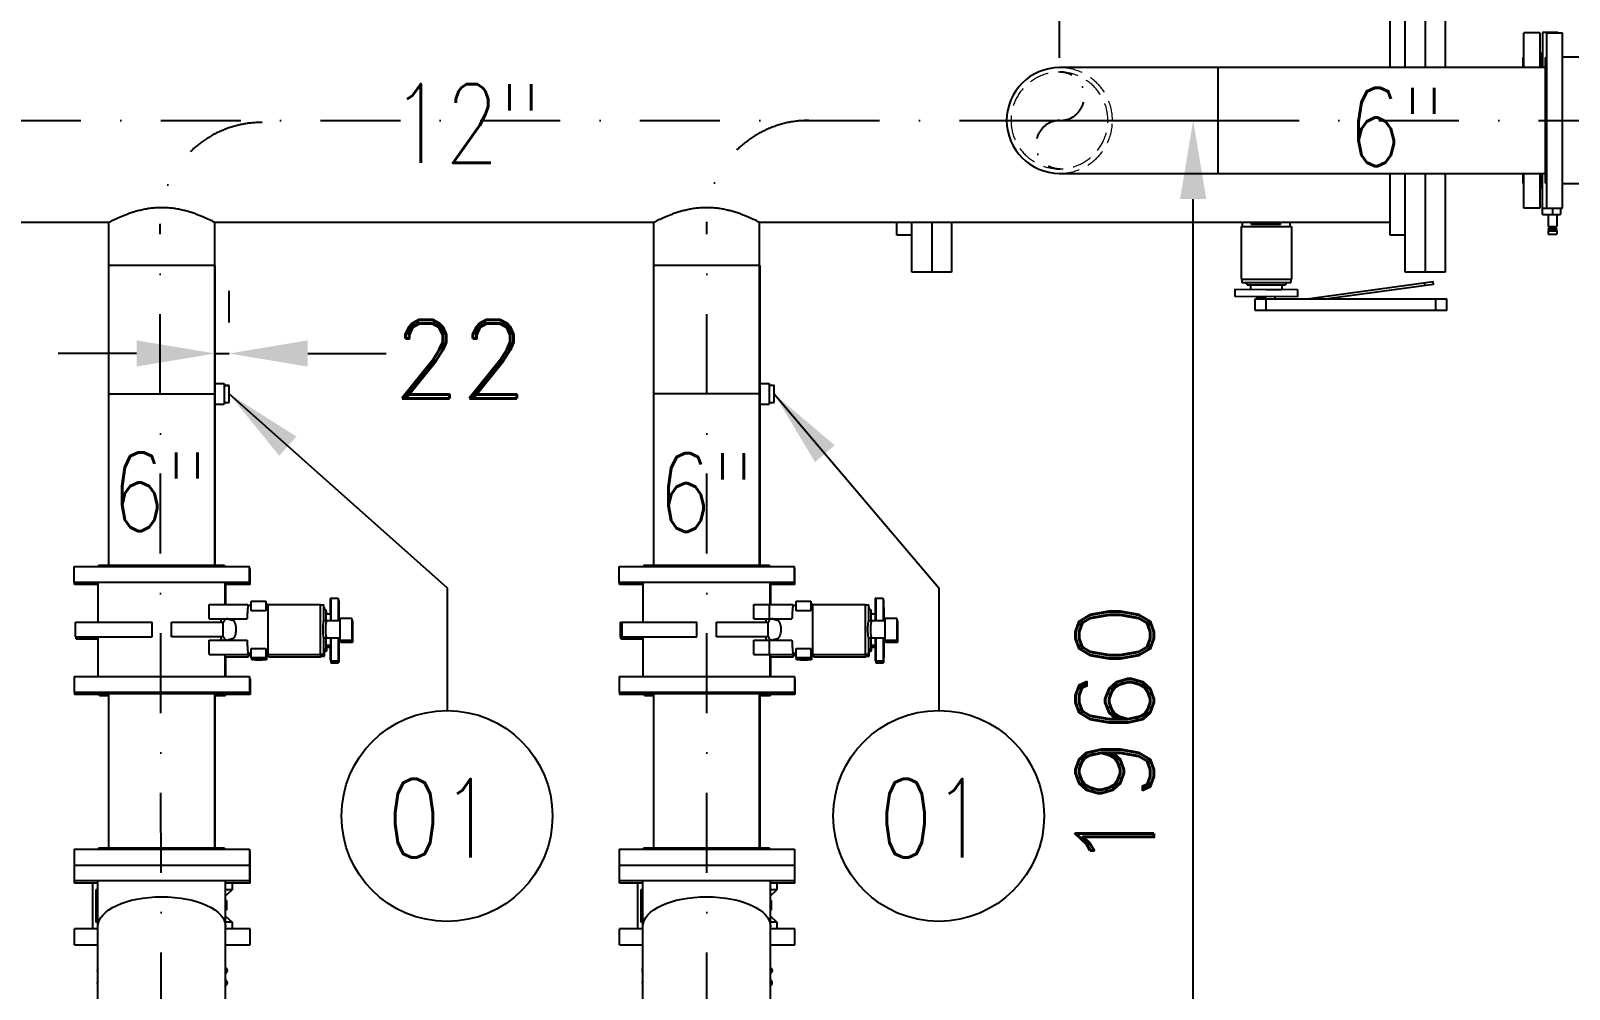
# Model space of a CAD drawing. Header units: millimetres. Extents: x -312439 to 477422, y -331570 to 212570.
# Drawn here: x 360834 to 363282, y 156387 to 157913 of the extents above; entities that cross this region are included whole.
import ezdxf

# ---------------------------------------------------------------- set-up
doc = ezdxf.new("R2010")
doc.units = ezdxf.units.MM
for name, pattern in [('DASHDOT', [25.4, 12.7, -6.35, 0, -6.35]), ('DASHED', [0.75, 0.5, -0.25]), ('HIDDEN', [9.525, 6.35, -3.175])]:
    doc.linetypes.add(name, pattern=pattern)
doc.layers.add('ARCONDTEXTO', color=4, linetype='Continuous')
doc.layers.add('TEXTO FORMATO', color=4, linetype='Continuous')
doc.styles.add('ROMAND', font='ROMAND.SHX')
doc.styles.add('ROMANS', font='romans.shx', dxfattribs={"height": 187.5})
doc.dimstyles.new('1-50 (MILIMETRO)', dxfattribs={"dimscale": 0, "dimtxt": 125, "dimasz": 125, "dimexe": 100, "dimexo": 100, "dimgap": 50, "dimtad": 0, "dimdec": 0, "dimzin": 0, "dimdsep": 46, "dimtxsty": 'ROMAND', "dimcen": -390, "dimclrd": 1, "dimclre": 1, "dimclrt": 3, "dimadec": 0, "dimazin": 0, "dimtfac": 1, "dimtdec": 0, "dimtix": 1, "dimtmove": 2, "dimatfit": 2, "dimfxl": 1, "dimtvp": 1, "dimtolj": 1, "dimtzin": 0, "dimarcsym": 0})

# ---------------------------------------------------------------- blocks, each defined once
blk = doc.blocks.new('*D136')
at = {"color": 1, "lineweight": -2, "transparency": 16777216}
for p, q in [((362471, 157870.2), (362471, 159335.7)), ((364471.1, 157870.2), (364471.1, 159335.7)), ((364346.1, 159235.7), (362596, 159235.7))]:
    blk.add_line(p, q, dxfattribs=at)
at = {"color": 1, "transparency": 16777216}
for points in [[(362596, 159256.6), (362596, 159214.9), (362471, 159235.7)], [(364346.1, 159256.6), (364346.1, 159214.9), (364471.1, 159235.7)]]:
    blk.add_solid(points, dxfattribs=at)
at = {"layer": 'Defpoints', "color": 0, "transparency": 16777216}
for p in [(362471, 159235.7), (362471, 157770.2), (364471.1, 157770.2)]:
    blk.add_point(p, dxfattribs=at)
at = {"color": 3, "transparency": 16777216, "insert": (363471, 159360.7), "char_height": 125, "attachment_point": 5, "style": 'ROMAND'}
blk.add_mtext('\\A1;2000', dxfattribs=at)
blk = doc.blocks.new('*D28')
at = {"color": 1, "lineweight": -2, "transparency": 16777216}
for p, q in [((362420.5, 157770.2), (362783.7, 157770.2)), ((362683.7, 155935.6), (362683.7, 157645.2)), ((362009.7, 155810.6), (362783.7, 155810.6))]:
    blk.add_line(p, q, dxfattribs=at)
at = {"color": 1, "transparency": 16777216}
for points in [[(362662.8, 157645.2), (362704.5, 157645.2), (362683.7, 157770.2)], [(362662.8, 155935.6), (362704.5, 155935.6), (362683.7, 155810.6)]]:
    blk.add_solid(points, dxfattribs=at)
at = {"layer": 'Defpoints', "color": 0, "transparency": 16777216}
for p in [(362320.5, 157770.2), (362683.7, 157770.2), (361909.7, 155810.6)]:
    blk.add_point(p, dxfattribs=at)
at = {"color": 3, "transparency": 16777216, "insert": (362558.7, 156790.4), "char_height": 125, "attachment_point": 5, "rotation": 90, "style": 'ROMAND'}
blk.add_mtext('\\A1;1960', dxfattribs=at)
blk = doc.blocks.new('*D53')
at = {"color": 1, "lineweight": -2, "transparency": 16777216}
for p, q in [((361127.7, 157451.5), (361127.7, 157499.3)), ((361149.8, 157448.5), (361149.8, 157499.3)), ((361002.7, 157399.3), (360877.7, 157399.3)), ((361127.7, 157399.3), (361149.8, 157399.3)), ((361274.8, 157399.3), (361399.8, 157399.3))]:
    blk.add_line(p, q, dxfattribs=at)
at = {"color": 1, "transparency": 16777216}
for points in [[(361002.7, 157420.2), (361002.7, 157378.5), (361127.7, 157399.3)], [(361274.8, 157420.2), (361274.8, 157378.5), (361149.8, 157399.3)]]:
    blk.add_solid(points, dxfattribs=at)
at = {"layer": 'Defpoints', "color": 0, "transparency": 16777216}
for p in [(361149.8, 157399.3), (361127.7, 157351.5), (361149.8, 157348.5)]:
    blk.add_point(p, dxfattribs=at)
at = {"color": 3, "transparency": 16777216, "insert": (361516.4, 157390.4), "char_height": 125, "attachment_point": 5, "style": 'ROMAND'}
blk.add_mtext('\\A1;22', dxfattribs=at)

msp = doc.modelspace()

# ---------------------------------------------------------------- linework, layer by layer
at = {"color": 5, "linetype": 'Continuous', "extrusion": (0, 1, 0)}
for p, q in [((363020.797, 157854.372), (363020.797, 158011.722)), ((363052.597, 158011.722), (363052.597, 157854.372)), ((363084.397, 158011.722), (363084.397, 157854.372)), ((362996.997, 157854.372), (362996.997, 157952.722)), ((363209.897, 157854.372), (363209.897, 157909.722)), ((363235.297, 157909.722), (363209.897, 157909.722)), ((363235.297, 157909.722), (363235.297, 157854.372)), ((363239.664, 157910.222), (363239.664, 157854.372)), ((363263.664, 157910.222), (363239.664, 157910.222)), ((363245.802, 157909.722), (363245.802, 157630.722)), ((363245.802, 157909.722), (363271.202, 157909.722)), ((363263.664, 157910.222), (363263.664, 157909.722)), ((363271.202, 157630.722), (363271.202, 157909.722)), ((363238.164, 157878.222), (363238.164, 157854.372)), ((363239.664, 157878.222), (363238.164, 157878.222)), ((363244.202, 157854.372), (362471.018, 157854.372)), ((362723.468, 157686.072), (362723.468, 157854.372)), ((363208.297, 157870.122), (363209.897, 157871.722)), ((363208.297, 157870.122), (363208.297, 157854.372)), ((363244.202, 157870.122), (363245.802, 157871.722)), ((363244.202, 157670.322), (363244.202, 157870.122)), ((363334.702, 157871.222), (363271.202, 157871.222)), ((362471.018, 157686.072), (363244.202, 157686.072)), ((362996.997, 157587.722), (362996.997, 157686.072)), ((363020.797, 157528.722), (363020.797, 157686.072)), ((363052.597, 157686.072), (363052.597, 157528.722)), ((363084.397, 157686.072), (363084.397, 157528.722)), ((363208.297, 157686.072), (363208.297, 157670.322)), ((363209.897, 157630.722), (363209.897, 157686.072)), ((363235.297, 157686.072), (363235.297, 157630.722)), ((363238.164, 157686.072), (363238.164, 157662.222)), ((363239.664, 157620.722), (363239.664, 157686.072)), ((363208.297, 157670.322), (363209.897, 157668.722)), ((363239.664, 157662.222), (363238.164, 157662.222)), ((363244.202, 157670.322), (363245.802, 157668.722)), ((363328.702, 157669.222), (363271.202, 157669.222)), ((360248.168, 157608.322), (360958.543, 157608.322)), ((360958.543, 157062.012), (360958.543, 157608.322)), ((361126.843, 157062.012), (361126.843, 157608.322)), ((361126.843, 157608.322), (361825.501, 157608.322)), ((361825.501, 157062.012), (361825.501, 157608.322)), ((361993.801, 157062.012), (361993.801, 157608.322)), ((361993.801, 157608.322), (362996.997, 157608.322)), ((362211.981, 157587.722), (362211.981, 157608.322)), ((362235.781, 157528.722), (362235.781, 157608.322)), ((362267.581, 157608.322), (362267.581, 157528.722)), ((362299.381, 157608.322), (362299.381, 157528.722)), ((362761.857, 157601.222), (362761.857, 157608.322)), ((362775.787, 157608.322), (362775.787, 157604.527)), ((362822.662, 157604.527), (362822.662, 157608.322)), ((362837.857, 157601.222), (362837.857, 157608.322)), ((363235.297, 157630.722), (363209.897, 157630.722)), ((363239.664, 157630.827), (363245.802, 157630.827)), ((363239.664, 157620.722), (363268.164, 157620.722)), ((363245.802, 157630.722), (363271.202, 157630.722)), ((363248.314, 157620.722), (363248.314, 157601.222)), ((363262.014, 157620.722), (363262.014, 157601.222)), ((363263.664, 157630.722), (363263.664, 157630.568)), ((363268.164, 157630.722), (363268.164, 157620.722)), ((362235.781, 157587.722), (362211.981, 157587.722)), ((362759.857, 157601.222), (362839.857, 157601.222)), ((362759.857, 157601.222), (362759.857, 157517.795)), ((362822.662, 157604.527), (362775.787, 157604.527)), ((362839.857, 157601.222), (362839.857, 157517.795)), ((363020.797, 157587.722), (362996.997, 157587.722)), ((363249.164, 157595.722), (363248.264, 157594.822)), ((363248.264, 157594.822), (363262.064, 157594.822)), ((363248.264, 157594.822), (363248.264, 157589.222)), ((363248.264, 157589.222), (363262.064, 157589.222)), ((363248.314, 157601.222), (363262.014, 157601.222)), ((363248.414, 157598.222), (363261.914, 157598.222)), ((363248.414, 157598.222), (363248.414, 157597.222)), ((363248.414, 157597.222), (363261.914, 157597.222)), ((363249.164, 157597.222), (363249.164, 157595.722)), ((363249.164, 157595.722), (363261.164, 157595.722)), ((363251.164, 157601.222), (363251.164, 157598.222)), ((363259.164, 157601.222), (363259.164, 157598.222)), ((363261.164, 157597.222), (363261.164, 157595.722)), ((363261.164, 157595.722), (363262.064, 157594.822)), ((363261.914, 157598.222), (363261.914, 157597.222)), ((363262.064, 157594.822), (363262.064, 157589.222)), ((361127.693, 157539.586), (360958.543, 157539.586)), ((361127.693, 157062.012), (361127.693, 157539.586)), ((361994.651, 157539.586), (361825.501, 157539.586)), ((361994.651, 157062.012), (361994.651, 157539.586)), ((362299.381, 157528.722), (362235.781, 157528.722)), ((362759.857, 157517.795), (362839.857, 157517.795)), ((362760.794, 157517.795), (362760.794, 157512.327)), ((362760.794, 157512.327), (362838.919, 157512.327)), ((362769.298, 157508.736), (362766.857, 157512.327)), ((362830.415, 157508.736), (362832.857, 157512.327)), ((362838.919, 157517.795), (362838.919, 157512.327)), ((362864.916, 157486.238), (363065.626, 157513.702)), ((363084.397, 157528.722), (363020.797, 157528.722)), ((363066.223, 157509.341), (363065.626, 157513.702)), ((362749.858, 157501.863), (362749.757, 157490.199)), ((362849.753, 157489.327), (362749.757, 157490.199)), ((362749.858, 157501.863), (362849.855, 157500.992)), ((362769.298, 157508.736), (362830.415, 157508.736)), ((362774.857, 157508.736), (362774.857, 157501.645)), ((362782.255, 157486.238), (363087.255, 157486.238)), ((362782.255, 157467.727), (362782.255, 157486.238)), ((362785.429, 157489.763), (362799.755, 157489.763)), ((362785.429, 157486.238), (362785.429, 157489.763)), ((362799.857, 157501.427), (362824.857, 157501.427)), ((362814.081, 157486.238), (362814.081, 157489.638)), ((362824.857, 157508.736), (362824.857, 157501.427)), ((362849.855, 157500.992), (362849.753, 157489.327)), ((363066.223, 157509.341), (362897.382, 157486.238)), ((363087.255, 157467.727), (363087.255, 157486.238)), ((363087.255, 157467.727), (362782.255, 157467.727)), ((361126.842, 157351.459), (361142.166, 157351.459)), ((361142.166, 157351.459), (361142.166, 157318.559)), ((361142.166, 157348.64), (361149.83, 157348.64)), ((361142.166, 157348.459), (361149.83, 157348.459)), ((361149.83, 157321.559), (361149.83, 157348.459)), ((361993.801, 157351.459), (362009.125, 157351.459)), ((362009.125, 157351.459), (362009.125, 157318.559)), ((362009.125, 157348.64), (362016.789, 157348.64)), ((362016.789, 157321.559), (362016.789, 157348.64)), ((360958.543, 157335.012), (361126.843, 157335.012)), ((361126.842, 157318.559), (361142.166, 157318.559)), ((361142.166, 157321.559), (361149.83, 157321.559)), ((361993.801, 157335.012), (361825.501, 157335.012)), ((361993.801, 157318.559), (362009.125, 157318.559)), ((362009.125, 157321.559), (362016.789, 157321.559)), ((360903.193, 157060.412), (361182.193, 157060.412)), ((360903.193, 157035.012), (360903.193, 157060.412)), ((360942.793, 157062.012), (360941.193, 157060.412)), ((361142.593, 157062.012), (360942.793, 157062.012)), ((361142.593, 157062.012), (361144.193, 157060.412)), ((361182.193, 157035.012), (361182.193, 157060.412)), ((361182.193, 157057.062), (361183.043, 157057.062)), ((361183.043, 157031.662), (361183.043, 157057.062)), ((361770.151, 157060.412), (362049.151, 157060.412)), ((361770.151, 157035.012), (361770.151, 157060.412)), ((361809.751, 157062.012), (361808.151, 157060.412)), ((362009.551, 157062.012), (361809.751, 157062.012)), ((362009.551, 157062.012), (362011.151, 157060.412)), ((362049.151, 157035.012), (362049.151, 157060.412)), ((362049.151, 157057.062), (362050.001, 157057.062)), ((362050.001, 157031.662), (362050.001, 157057.062)), ((361182.193, 157035.012), (360903.193, 157035.012)), ((360904.043, 157031.662), (360904.043, 157035.012)), ((360941.693, 157031.662), (360904.043, 157031.662)), ((360941.693, 156971.512), (360941.693, 157035.012)), ((361143.693, 157000.012), (361143.693, 157035.012)), ((361183.043, 157031.662), (361143.693, 157031.662)), ((361144.543, 157000.012), (361144.543, 157031.662)), ((362049.151, 157035.012), (361770.151, 157035.012)), ((361771.001, 157031.662), (361771.001, 157035.012)), ((361808.651, 157031.662), (361771.001, 157031.662)), ((361808.651, 156971.512), (361808.651, 157035.012)), ((362010.651, 157000.012), (362010.651, 157035.012)), ((362050.001, 157031.662), (362010.651, 157031.662)), ((362011.501, 157000.012), (362011.501, 157031.662)), ((361117.944, 157000.012), (361179.693, 157000.012)), ((361117.944, 156977.012), (361117.944, 157000.012)), ((361179.693, 156998.012), (361179.693, 157000.012)), ((361184.95, 156998.012), (361179.693, 156998.012)), ((361184.95, 156989.5), (361184.95, 157005.125)), ((361184.95, 157005.125), (361208.387, 157005.125)), ((361191.113, 157005.281), (361202.174, 157005.281)), ((361208.387, 157005.125), (361208.387, 156989.5)), ((361208.387, 157001.775), (361209.237, 157001.775)), ((361211.693, 156998.012), (361208.387, 156998.012)), ((361209.237, 157001.775), (361209.237, 156998.012)), ((361211.693, 156920.012), (361211.693, 157000.012)), ((361211.693, 157000.012), (361295.119, 157000.012)), ((361295.119, 156920.012), (361295.119, 157000.012)), ((361295.119, 156999.074), (361300.588, 156999.074)), ((361300.588, 156973.471), (361300.588, 156999.074)), ((361311.487, 157010.012), (361323.151, 157010.012)), ((361323.308, 157006.662), (361324.001, 157006.662)), ((361984.902, 157000.012), (362046.651, 157000.012)), ((361984.902, 156977.012), (361984.902, 157000.012)), ((362009.425, 156977.012), (362009.425, 157000.012)), ((362046.651, 156998.012), (362046.651, 157000.012)), ((362051.908, 156998.012), (362046.651, 156998.012)), ((362051.908, 156989.5), (362051.908, 157005.125)), ((362051.908, 157005.125), (362075.346, 157005.125)), ((362058.071, 157005.281), (362069.133, 157005.281)), ((362075.346, 157005.125), (362075.346, 156989.5)), ((362075.346, 157001.775), (362076.196, 157001.775)), ((362078.651, 156998.012), (362075.346, 156998.012)), ((362076.196, 157001.775), (362076.196, 156998.012)), ((362078.651, 156920.012), (362078.651, 157000.012)), ((362078.651, 157000.012), (362162.078, 157000.012)), ((362162.078, 156920.012), (362162.078, 157000.012)), ((362162.078, 156999.074), (362167.546, 156999.074)), ((362167.546, 156973.471), (362167.546, 156999.074)), ((362178.446, 157010.012), (362190.11, 157010.012)), ((362190.267, 157006.662), (362190.96, 157006.662)), ((361117.944, 156977.012), (361178.332, 156977.012)), ((361208.387, 156989.5), (361184.95, 156989.5)), ((361300.588, 156995.724), (361301.438, 156995.724)), ((361304.179, 156990.57), (361300.588, 156993.012)), ((361326.677, 156974.012), (361301.111, 156974.012)), ((361301.438, 156992.434), (361301.438, 156995.724)), ((361304.179, 156974.012), (361304.179, 156990.57)), ((361305.029, 156987.22), (361304.179, 156987.798)), ((361304.179, 156985.012), (361311.487, 156985.012)), ((361305.029, 156985.012), (361305.029, 156987.22)), ((361311.487, 156974.012), (361311.487, 156985.012)), ((361326.677, 156974.338), (361323.569, 156974.338)), ((361345.187, 156977.512), (361326.677, 156977.512)), ((361326.677, 156942.512), (361326.677, 156977.512)), ((361345.187, 156977.512), (361345.187, 156942.512)), ((361346.037, 156974.162), (361345.187, 156974.162)), ((361346.037, 156974.162), (361346.037, 156939.162)), ((361984.902, 156977.012), (362045.29, 156977.012)), ((362075.346, 156989.5), (362051.908, 156989.5)), ((362167.546, 156995.724), (362168.396, 156995.724)), ((362171.137, 156990.57), (362167.546, 156993.012)), ((362193.635, 156974.012), (362168.069, 156974.012)), ((362168.396, 156992.434), (362168.396, 156995.724)), ((362171.137, 156974.012), (362171.137, 156990.57)), ((362171.987, 156987.22), (362171.137, 156987.798)), ((362171.137, 156985.012), (362178.446, 156985.012)), ((362171.987, 156985.012), (362171.987, 156987.22)), ((362178.446, 156974.012), (362178.446, 156985.012)), ((362193.635, 156974.338), (362190.528, 156974.338)), ((362212.146, 156977.512), (362193.635, 156977.512)), ((362193.635, 156942.512), (362193.635, 156977.512)), ((362212.146, 156977.512), (362212.146, 156942.512)), ((362212.996, 156974.162), (362212.146, 156974.162)), ((362212.996, 156974.162), (362212.996, 156939.162)), ((360905.363, 156971.512), (361027.138, 156971.512)), ((360905.363, 156948.512), (360905.363, 156971.512)), ((360905.363, 156948.512), (361027.138, 156948.512)), ((360906.213, 156945.162), (360906.213, 156948.512)), ((360909.169, 156945.162), (360909.169, 156948.512)), ((360941.693, 156885.012), (360941.693, 156948.512)), ((361027.138, 156948.512), (361027.138, 156971.512)), ((361058.247, 156971.512), (361140.6, 156971.512)), ((361058.247, 156948.512), (361058.247, 156971.512)), ((361140.6, 156948.512), (361058.247, 156948.512)), ((361140.6, 156948.512), (361140.6, 156971.512)), ((361772.322, 156971.512), (361894.097, 156971.512)), ((361772.322, 156948.512), (361772.322, 156971.512)), ((361772.322, 156948.512), (361894.097, 156948.512)), ((361773.172, 156945.162), (361773.172, 156948.512)), ((361775.278, 156948.512), (361775.278, 156971.512)), ((361776.128, 156945.162), (361776.128, 156948.512)), ((361808.651, 156885.012), (361808.651, 156948.512)), ((361894.097, 156948.512), (361894.097, 156971.512)), ((361925.205, 156971.512), (362007.558, 156971.512)), ((361925.205, 156948.512), (361925.205, 156971.512)), ((362007.558, 156948.512), (361925.205, 156948.512)), ((362007.558, 156948.512), (362007.558, 156971.512)), ((360906.213, 156945.162), (360941.693, 156945.162)), ((361117.944, 156920.012), (361117.944, 156943.012)), ((361117.944, 156943.012), (361178.332, 156943.012)), ((361184.95, 156914.899), (361184.95, 156929.616)), ((361184.95, 156929.616), (361208.387, 156929.616)), ((361208.387, 156929.616), (361208.387, 156914.899)), ((361300.588, 156920.949), (361300.588, 156946.553)), ((361304.179, 156929.453), (361300.588, 156927.012)), ((361326.677, 156946.012), (361301.111, 156946.012)), ((361301.438, 156917.599), (361301.438, 156927.59)), ((361305.029, 156926.103), (361301.438, 156923.662)), ((361304.179, 156929.453), (361304.179, 156946.012)), ((361304.179, 156935.012), (361311.487, 156935.012)), ((361305.029, 156926.103), (361305.029, 156935.012)), ((361305.029, 156931.662), (361311.128, 156931.662)), ((361311.487, 156935.012), (361311.487, 156946.012)), ((361323.56, 156942.662), (361326.677, 156942.662)), ((361326.677, 156945.686), (361323.569, 156945.686)), ((361327.527, 156942.336), (361324.419, 156942.336)), ((361345.187, 156942.512), (361326.677, 156942.512)), ((361327.527, 156939.162), (361327.527, 156942.512)), ((361346.037, 156939.162), (361327.527, 156939.162)), ((361773.172, 156945.162), (361808.651, 156945.162)), ((361984.902, 156920.012), (361984.902, 156943.012)), ((361984.902, 156943.012), (362045.29, 156943.012)), ((362009.425, 156920.012), (362009.425, 156943.012)), ((362051.908, 156914.899), (362051.908, 156929.616)), ((362051.908, 156929.616), (362075.346, 156929.616)), ((362075.346, 156929.616), (362075.346, 156914.899)), ((362167.546, 156920.949), (362167.546, 156946.553)), ((362171.137, 156929.453), (362167.546, 156927.012)), ((362193.635, 156946.012), (362168.069, 156946.012)), ((362168.396, 156917.599), (362168.396, 156927.59)), ((362171.987, 156926.103), (362168.396, 156923.662)), ((362171.137, 156929.453), (362171.137, 156946.012)), ((362171.137, 156935.012), (362178.446, 156935.012)), ((362171.987, 156926.103), (362171.987, 156935.012)), ((362171.987, 156931.662), (362178.087, 156931.662)), ((362178.446, 156935.012), (362178.446, 156946.012)), ((362190.519, 156942.662), (362193.635, 156942.662)), ((362193.635, 156945.686), (362190.528, 156945.686)), ((362194.485, 156942.336), (362191.378, 156942.336)), ((362212.146, 156942.512), (362193.635, 156942.512)), ((362194.485, 156939.162), (362194.485, 156942.512)), ((362212.996, 156939.162), (362194.485, 156939.162)), ((361117.944, 156920.012), (361179.693, 156920.012)), ((361143.693, 156885.012), (361143.693, 156920.012)), ((361143.693, 156916.662), (361180.543, 156916.662)), ((361144.543, 156885.012), (361144.543, 156916.662)), ((361184.95, 156922.012), (361179.693, 156922.012)), ((361179.693, 156920.012), (361179.693, 156922.012)), ((361184.95, 156918.662), (361180.543, 156918.662)), ((361180.543, 156916.662), (361180.543, 156918.662)), ((361208.387, 156914.899), (361184.95, 156914.899)), ((361185.8, 156911.549), (361185.8, 156914.899)), ((361209.237, 156911.549), (361185.8, 156911.549)), ((361202.174, 156914.743), (361191.113, 156914.743)), ((361203.024, 156911.393), (361191.963, 156911.393)), ((361211.693, 156922.012), (361208.387, 156922.012)), ((361209.237, 156922.012), (361209.237, 156911.549)), ((361212.543, 156918.662), (361209.237, 156918.662)), ((361211.693, 156920.012), (361295.119, 156920.012)), ((361212.543, 156916.662), (361212.543, 156920.012)), ((361212.543, 156916.662), (361295.969, 156916.662)), ((361295.119, 156920.949), (361300.588, 156920.949)), ((361295.969, 156916.662), (361295.969, 156920.949)), ((361295.969, 156917.599), (361301.438, 156917.599)), ((361311.487, 156910.012), (361323.151, 156910.012)), ((361312.337, 156906.662), (361324.001, 156906.662)), ((361984.902, 156920.012), (362046.651, 156920.012)), ((362010.651, 156885.012), (362010.651, 156920.012)), ((362010.651, 156916.662), (362047.501, 156916.662)), ((362011.501, 156885.012), (362011.501, 156916.662)), ((362051.908, 156922.012), (362046.651, 156922.012)), ((362046.651, 156920.012), (362046.651, 156922.012)), ((362051.908, 156918.662), (362047.501, 156918.662)), ((362047.501, 156916.662), (362047.501, 156918.662)), ((362075.346, 156914.899), (362051.908, 156914.899)), ((362052.758, 156911.549), (362052.758, 156914.899)), ((362076.196, 156911.549), (362052.758, 156911.549)), ((362069.133, 156914.743), (362058.071, 156914.743)), ((362069.983, 156911.393), (362058.921, 156911.393)), ((362078.651, 156922.012), (362075.346, 156922.012)), ((362076.196, 156922.012), (362076.196, 156911.549)), ((362079.501, 156918.662), (362076.196, 156918.662)), ((362078.651, 156920.012), (362162.078, 156920.012)), ((362079.501, 156916.662), (362079.501, 156920.012)), ((362079.501, 156916.662), (362162.928, 156916.662)), ((362162.078, 156920.949), (362167.546, 156920.949)), ((362162.928, 156916.662), (362162.928, 156920.949)), ((362162.928, 156917.599), (362168.396, 156917.599)), ((362178.446, 156910.012), (362190.11, 156910.012)), ((362179.296, 156906.662), (362190.96, 156906.662)), ((360903.193, 156885.012), (361182.193, 156885.012)), ((360903.193, 156885.012), (360903.193, 156859.612)), ((361182.193, 156885.012), (361182.193, 156859.612)), ((361182.193, 156881.662), (361183.043, 156881.662)), ((361183.043, 156881.662), (361183.043, 156856.262)), ((361770.151, 156885.012), (362049.151, 156885.012)), ((361770.151, 156885.012), (361770.151, 156859.612)), ((362049.151, 156885.012), (362049.151, 156859.612)), ((362049.151, 156881.662), (362050.001, 156881.662)), ((362050.001, 156881.662), (362050.001, 156856.262)), ((361182.193, 156859.612), (360903.193, 156859.612)), ((360904.043, 156859.612), (360904.043, 156856.262)), ((360958.543, 156856.262), (360904.043, 156856.262)), ((360942.793, 156858.012), (360941.193, 156859.612)), ((360943.643, 156854.662), (360942.043, 156856.262)), ((360942.793, 156858.012), (361142.593, 156858.012)), ((360943.643, 156854.662), (360958.543, 156854.662)), ((360958.543, 156612.012), (360958.543, 156858.012)), ((361126.843, 156612.012), (361126.843, 156858.012)), ((361183.043, 156856.262), (361126.843, 156856.262)), ((361126.843, 156854.662), (361143.443, 156854.662)), ((361127.693, 156612.012), (361127.693, 156854.662)), ((361142.593, 156858.012), (361144.193, 156859.612)), ((361143.443, 156854.662), (361145.043, 156856.262)), ((362049.151, 156859.612), (361770.151, 156859.612)), ((361771.001, 156859.612), (361771.001, 156856.262)), ((361825.501, 156856.262), (361771.001, 156856.262)), ((361809.751, 156858.012), (361808.151, 156859.612)), ((361810.601, 156854.662), (361809.001, 156856.262)), ((361809.751, 156858.012), (362009.551, 156858.012)), ((361810.601, 156854.662), (361825.501, 156854.662)), ((361825.501, 156612.012), (361825.501, 156858.012)), ((361993.801, 156612.012), (361993.801, 156858.012)), ((362050.001, 156856.262), (361993.801, 156856.262)), ((361993.801, 156854.662), (362010.401, 156854.662)), ((361994.651, 156612.012), (361994.651, 156854.662)), ((362009.551, 156858.012), (362011.151, 156859.612)), ((362010.401, 156854.662), (362012.001, 156856.262)), ((360903.193, 156610.412), (361182.193, 156610.412)), ((360903.193, 156610.412), (360903.193, 156559.612)), ((360942.793, 156612.012), (360941.193, 156610.412)), ((361142.593, 156612.012), (360942.793, 156612.012)), ((361142.593, 156612.012), (361144.193, 156610.412)), ((361182.193, 156610.412), (361182.193, 156559.612)), ((361182.193, 156607.062), (361183.043, 156607.062)), ((361183.043, 156556.262), (361183.043, 156607.062)), ((361770.151, 156610.412), (362049.151, 156610.412)), ((361770.151, 156610.412), (361770.151, 156559.612)), ((361809.751, 156612.012), (361808.151, 156610.412)), ((362009.551, 156612.012), (361809.751, 156612.012)), ((362009.551, 156612.012), (362011.151, 156610.412)), ((362049.151, 156610.412), (362049.151, 156559.612)), ((362049.151, 156607.062), (362050.001, 156607.062)), ((362050.001, 156556.262), (362050.001, 156607.062)), ((360903.193, 156585.012), (361182.193, 156585.012)), ((361182.193, 156581.662), (361183.043, 156581.662)), ((361770.151, 156585.012), (362049.151, 156585.012)), ((362049.151, 156581.662), (362050.001, 156581.662)), ((361182.193, 156559.612), (360903.193, 156559.612)), ((360904.043, 156556.262), (360904.043, 156559.612)), ((360941.193, 156556.262), (360904.043, 156556.262)), ((360932.543, 156556.262), (360932.543, 156483.262)), ((360941.193, 156308.764), (360941.193, 156559.612)), ((361144.193, 156308.764), (361144.193, 156559.612)), ((361183.043, 156556.262), (361144.193, 156556.262)), ((361154.543, 156556.262), (361154.543, 156545.449)), ((362049.151, 156559.612), (361770.151, 156559.612)), ((361771.001, 156556.262), (361771.001, 156559.612)), ((361808.151, 156556.262), (361771.001, 156556.262)), ((361799.501, 156556.262), (361799.501, 156483.262)), ((361808.151, 156308.764), (361808.151, 156559.612)), ((362011.151, 156308.764), (362011.151, 156559.612)), ((362050.001, 156556.262), (362011.151, 156556.262)), ((362021.501, 156556.262), (362021.501, 156545.449)), ((360937.823, 156545.449), (360937.823, 156494.075)), ((360941.193, 156545.449), (360937.823, 156545.449)), ((361154.543, 156545.449), (361144.193, 156545.449)), ((361144.193, 156535.89), (361154.543, 156545.449)), ((361804.781, 156545.449), (361804.781, 156494.075)), ((361808.151, 156545.449), (361804.781, 156545.449)), ((362021.501, 156545.449), (362011.151, 156545.449)), ((362011.151, 156535.89), (362021.501, 156545.449)), ((361145.389, 156528.33), (361144.193, 156528.33)), ((361145.376, 156522.043), (361144.193, 156522.043)), ((361145.389, 156513.346), (361144.193, 156513.346)), ((361145.376, 156522.043), (361145.376, 156513.346)), ((361145.389, 156528.33), (361145.389, 156513.346)), ((362012.348, 156528.33), (362011.151, 156528.33)), ((362012.334, 156522.043), (362011.151, 156522.043)), ((362012.348, 156513.346), (362011.151, 156513.346)), ((362012.334, 156522.043), (362012.334, 156513.346)), ((362012.348, 156528.33), (362012.348, 156513.346)), ((360941.193, 156483.262), (360904.043, 156483.262)), ((360904.043, 156457.862), (360904.043, 156483.262)), ((360941.193, 156494.075), (360937.823, 156494.075)), ((361144.193, 156503.634), (361154.543, 156494.075)), ((361154.543, 156494.075), (361144.193, 156494.075)), ((361183.043, 156483.262), (361144.193, 156483.262)), ((361154.543, 156494.075), (361154.543, 156483.262)), ((361183.043, 156457.862), (361183.043, 156483.262)), ((361808.151, 156483.262), (361771.001, 156483.262)), ((361771.001, 156457.862), (361771.001, 156483.262)), ((361808.151, 156494.075), (361804.781, 156494.075)), ((362011.151, 156503.634), (362021.501, 156494.075)), ((362021.501, 156494.075), (362011.151, 156494.075)), ((362050.001, 156483.262), (362011.151, 156483.262)), ((362021.501, 156494.075), (362021.501, 156483.262)), ((362050.001, 156457.862), (362050.001, 156483.262)), ((360904.043, 156457.862), (360941.193, 156457.862)), ((361144.193, 156457.862), (361183.043, 156457.862)), ((361144.193, 156457.012), (361145.043, 156457.862)), ((361771.001, 156457.862), (361808.151, 156457.862)), ((362011.151, 156457.862), (362050.001, 156457.862)), ((362011.151, 156457.012), (362012.001, 156457.862))]:
    msp.add_line(p, q, dxfattribs=at)
at = {"color": 6, "linetype": 'DASHDOT', "ltscale": 10}
for p, q in [((359770.731, 157770.227), (362471.018, 157770.222)), ((362471.018, 157770.222), (364471.727, 157770.222)), ((361909.651, 155810.562), (361909.651, 157608.322)), ((361042.693, 155810.562), (361039.964, 157605.237))]:
    msp.add_line(p, q, dxfattribs=at)
at = {"color": 5, "linetype": 'DASHED', "extrusion": (0, 1, 0)}
for p, q in [((363255.164, 157630.827), (363255.164, 157620.722)), ((363052.352, 157507.443), (363051.756, 157511.804)), ((362799.755, 157467.727), (362799.755, 157486.238)), ((363069.755, 157467.727), (363069.755, 157486.238))]:
    msp.add_line(p, q, dxfattribs=at)
at = {"color": 5, "linetype": 'Continuous'}
for centre, radius, start, end in [((362471.018, 157770.222), 84.15, 90, 270), ((360945.036, 156417.165), 5.119, 138.654281, 221.345719), ((361142.049, 156417.165), 5.119, 294.750133, 65.249867), ((361811.994, 156417.165), 5.119, 138.654281, 221.345719), ((362009.008, 156417.165), 5.119, 294.750133, 65.249867), ((360945.036, 156397.285), 5, 140.233059, 219.766941), ((361142.049, 156397.285), 5, 295.382089, 64.617911), ((361811.994, 156397.285), 5, 140.233059, 219.766941), ((362009.008, 156397.285), 5, 295.382089, 64.617911)]:
    msp.add_arc(centre, radius, start, end, dxfattribs=at)
at = {"color": 1, "linetype": 'HIDDEN', "lineweight": 0, "ltscale": 5}
for centre, start, end in [((362471.018, 157770.222), 0, 90), ((362471.018, 157770.223), 270, 0)]:
    msp.add_arc(centre, 84.15, start, end, dxfattribs=at)
at = {"color": 6, "linetype": 'DASHDOT', "ltscale": 4}
for centre, start, end in [((362472.006, 157808.755, 0), 270, 90), ((362472.006, 157731.715, 0), 90, 270)]:
    msp.add_arc(centre, 38.52, start, end, dxfattribs=at)
at = {"color": 6, "linetype": 'DASHDOT', "ltscale": 10}
for centre in [(361201.87, 157605.236), (362071.557, 157608.322)]:
    msp.add_arc(centre, 161.906, 89.852113, 179.999899, dxfattribs=at)
at = {"color": 1, "linetype": 'HIDDEN', "lineweight": 0, "ltscale": 5, "extrusion": (-4.43831e-111, 1.55557e-63, -1)}
msp.add_ellipse((362470.89, 157770.235, 0), major_axis=(0, 77.04), ratio=1, start_param=-1.57079633, end_param=4.71238898, dxfattribs=at)
at = {"color": 5, "linetype": 'Continuous', "extrusion": (0, 0, -1)}
for centre, major_axis, ratio, start_param, end_param in [((361311.487, 156960.012), (0, -50), 0.00871634, 2.0943951, 4.42859487), ((361323.151, 156960.012), (0, 50), 0.00871634, 0, 1.28700222), ((361324.001, 156956.662), (0, 50), 0.00871634, 0, 1.20946052), ((362178.446, 156960.012), (0, -50), 0.00871634, 2.0943951, 4.42859487), ((362190.11, 156960.012), (0, 50), 0.00871634, 0, 1.28700222), ((362190.96, 156956.662), (0, 50), 0.00871634, 0, 1.20946052), ((361311.487, 156960.012), (0, -50), 0.00871634, 4.99618309, 7.33038286), ((361323.151, 156960.012), (0, 50), 0.00871634, 1.85459044, 3.14159265), ((361324.001, 156956.662), (0, 50), 0.00871634, 1.85459044, 3.14159265), ((362178.446, 156960.012), (0, -50), 0.00871634, 4.99618309, 7.33038286), ((362190.11, 156960.012), (0, 50), 0.00871634, 1.85459044, 3.14159265), ((362190.96, 156956.662), (0, 50), 0.00871634, 1.85459044, 3.14159265), ((361312.337, 156956.662), (0, -50), 0.00871634, 5.91504993, 6.65132069), ((362179.296, 156956.662), (0, -50), 0.00871634, 5.91504993, 6.65132069), ((361042.693, 156487.208), (-101.5, 0), 0.46630766, 0, 3.14159265), ((361909.651, 156487.208), (-101.5, 0), 0.46630766, 0, 3.14159265)]:
    msp.add_ellipse(centre, major_axis=major_axis, ratio=ratio, start_param=start_param, end_param=end_param, dxfattribs=at)
at = {"color": 5, "linetype": 'Continuous', "extrusion": (8.50415e-18, 1.71977e-38, -1)}
for centre, start_param, end_param in [((360871.204, 156960.012), 2.68573728, 2.74189531), ((361738.162, 156960.012), 2.68573728, 2.74189531), ((360871.204, 156960.012), 3.54129, 3.59744803), ((361738.162, 156960.012), 3.54129, 3.59744803)]:
    msp.add_ellipse(centre, major_axis=(-307.977, 0), ratio=0.12338598, start_param=start_param, end_param=end_param, dxfattribs=at)
at = {"color": 5, "linetype": 'Continuous', "extrusion": (-4.13693e-49, 3.37806e-33, -1)}
for centre, major_axis, start_param, end_param in [((361301.111, 156960.012), (0, 14), 3.14159265, 6.28318531), ((361305.471, 156960.012), (0, -14), 0, 3.14159265), ((362168.069, 156960.012), (0, 14), 3.14159265, 6.28318531), ((362172.43, 156960.012), (0, -14), 0, 3.14159265)]:
    msp.add_ellipse(centre, major_axis=major_axis, ratio=0.13557255, start_param=start_param, end_param=end_param, dxfattribs=at)
at = {"color": 5, "linetype": 'Continuous', "extrusion": (-1.86728e-46, 3.1907e-31, -1)}
for centre in [(361042.74, 156528.33), (361909.699, 156528.33)]:
    msp.add_ellipse(centre, major_axis=(0, -134.576), ratio=0.76275588, start_param=4.71238898, end_param=4.75912415, dxfattribs=at)
at = {"color": 5, "linetype": 'DASHED', "extrusion": (0, 0, -1)}
for centre, start_param, end_param in [((361042.693, 156487.208), 3.13484472, 3.14159265), ((361042.693, 156487.208), 0, 0.00674793), ((361909.651, 156487.208), 3.13484472, 3.14159265), ((361909.651, 156487.208), 0, 0.00674793)]:
    msp.add_ellipse(centre, major_axis=(101.5, 0), ratio=0.46630766, start_param=start_param, end_param=end_param, dxfattribs=at)
at = {"color": 5, "linetype": 'Continuous'}
for points, knots in [([(360958.543, 157608.322), (360958.543, 157608.322), (360958.673, 157608.39), (360959.209, 157608.667), (360959.615, 157608.877), (360960.705, 157609.436), (360961.39, 157609.785), (360963.031, 157610.61), (360963.987, 157611.086), (360966.151, 157612.146), (360967.36, 157612.729), (360970.008, 157613.978), (360971.446, 157614.644), (360974.517, 157616.026), (360976.15, 157616.743), (360979.568, 157618.193), (360981.353, 157618.927), (360985.032, 157620.381), (360986.992, 157621.127), (360991.129, 157622.623), (360993.305, 157623.372), (360997.846, 157624.836), (361000.211, 157625.551), (361005.097, 157626.91), (361007.618, 157627.554), (361012.779, 157628.734), (361015.422, 157629.271), (361020.788, 157630.211), (361023.512, 157630.612), (361028.992, 157631.259), (361031.75, 157631.504), (361037.247, 157631.829), (361039.987, 157631.909), (361042.693, 157631.909)], [388.89052014, 388.89052014, 388.89052014, 388.89052014, 396.97918614, 396.97918614, 405.06785213, 405.06785213, 413.15651813, 413.15651813, 421.24518412, 421.24518412, 429.33385012, 429.33385012, 437.42251611, 437.42251611, 445.51118211, 445.51118211, 453.5998481, 453.5998481, 461.71495378, 461.71495378, 469.83005946, 469.83005946, 477.94516514, 477.94516514, 486.06027081, 486.06027081, 494.17537649, 494.17537649, 502.29048217, 502.29048217, 510.40558784, 510.40558784, 518.52069352, 518.52069352, 518.52069352, 518.52069352]), ([(361042.693, 157631.909), (361045.398, 157631.909), (361048.138, 157631.829), (361053.635, 157631.504), (361056.393, 157631.259), (361061.873, 157630.612), (361064.597, 157630.211), (361069.963, 157629.271), (361072.606, 157628.734), (361077.767, 157627.554), (361080.288, 157626.91), (361085.174, 157625.551), (361087.539, 157624.836), (361092.08, 157623.372), (361094.256, 157622.623), (361098.393, 157621.127), (361100.353, 157620.381), (361104.032, 157618.927), (361105.817, 157618.193), (361109.235, 157616.743), (361110.868, 157616.026), (361113.939, 157614.644), (361115.377, 157613.978), (361118.025, 157612.729), (361119.234, 157612.146), (361121.399, 157611.086), (361122.354, 157610.61), (361123.995, 157609.785), (361124.68, 157609.436), (361125.77, 157608.877), (361126.176, 157608.667), (361126.712, 157608.39), (361126.843, 157608.322), (361126.843, 157608.322)], [0, 0, 0, 0, 8.11510568, 8.11510568, 16.23021135, 16.23021135, 24.34531703, 24.34531703, 32.46042271, 32.46042271, 40.57552839, 40.57552839, 48.69063406, 48.69063406, 56.80573974, 56.80573974, 64.92084542, 64.92084542, 73.00951141, 73.00951141, 81.09817741, 81.09817741, 89.1868434, 89.1868434, 97.2755094, 97.2755094, 105.36417539, 105.36417539, 113.45284139, 113.45284139, 121.54150739, 121.54150739, 129.63017338, 129.63017338, 129.63017338, 129.63017338]), ([(361825.501, 157608.322), (361825.501, 157608.322), (361825.631, 157608.39), (361826.167, 157608.667), (361826.573, 157608.877), (361827.664, 157609.436), (361828.349, 157609.785), (361829.989, 157610.61), (361830.945, 157611.086), (361833.109, 157612.146), (361834.319, 157612.729), (361836.966, 157613.978), (361838.404, 157614.644), (361841.475, 157616.026), (361843.108, 157616.743), (361846.527, 157618.193), (361848.312, 157618.927), (361851.99, 157620.381), (361853.951, 157621.127), (361858.088, 157622.623), (361860.264, 157623.372), (361864.805, 157624.836), (361867.17, 157625.551), (361872.056, 157626.91), (361874.577, 157627.554), (361879.738, 157628.734), (361882.381, 157629.271), (361887.747, 157630.211), (361890.47, 157630.612), (361895.951, 157631.259), (361898.708, 157631.504), (361904.206, 157631.829), (361906.946, 157631.909), (361909.651, 157631.909)], [388.89052014, 388.89052014, 388.89052014, 388.89052014, 396.97918614, 396.97918614, 405.06785213, 405.06785213, 413.15651813, 413.15651813, 421.24518412, 421.24518412, 429.33385012, 429.33385012, 437.42251611, 437.42251611, 445.51118211, 445.51118211, 453.5998481, 453.5998481, 461.71495378, 461.71495378, 469.83005946, 469.83005946, 477.94516514, 477.94516514, 486.06027081, 486.06027081, 494.17537649, 494.17537649, 502.29048217, 502.29048217, 510.40558784, 510.40558784, 518.52069352, 518.52069352, 518.52069352, 518.52069352]), ([(361909.651, 157631.909), (361912.356, 157631.909), (361915.096, 157631.829), (361920.594, 157631.504), (361923.351, 157631.259), (361928.832, 157630.612), (361931.555, 157630.211), (361936.922, 157629.271), (361939.564, 157628.734), (361944.725, 157627.554), (361947.247, 157626.91), (361952.133, 157625.551), (361954.497, 157624.836), (361959.038, 157623.372), (361961.215, 157622.623), (361965.351, 157621.127), (361967.312, 157620.381), (361970.99, 157618.927), (361972.776, 157618.193), (361976.194, 157616.743), (361977.827, 157616.026), (361980.898, 157614.644), (361982.336, 157613.978), (361984.984, 157612.729), (361986.193, 157612.146), (361988.357, 157611.086), (361989.313, 157610.61), (361990.953, 157609.785), (361991.638, 157609.436), (361992.729, 157608.877), (361993.135, 157608.667), (361993.671, 157608.39), (361993.801, 157608.322), (361993.801, 157608.322)], [0, 0, 0, 0, 8.11510568, 8.11510568, 16.23021135, 16.23021135, 24.34531703, 24.34531703, 32.46042271, 32.46042271, 40.57552839, 40.57552839, 48.69063406, 48.69063406, 56.80573974, 56.80573974, 64.92084542, 64.92084542, 73.00951141, 73.00951141, 81.09817741, 81.09817741, 89.1868434, 89.1868434, 97.2755094, 97.2755094, 105.36417539, 105.36417539, 113.45284139, 113.45284139, 121.54150739, 121.54150739, 129.63017338, 129.63017338, 129.63017338, 129.63017338]), ([(363260.572, 157630.722), (363260.983, 157630.706), (363261.385, 157630.689), (363262.447, 157630.638), (363263.075, 157630.604), (363263.664, 157630.568)], [0.05545110349, 0.05545110349, 0.05545110349, 0.05545110349, 0.05680183483, 0.05680183483, 0.05910441351, 0.05910441351, 0.05910441351, 0.05910441351]), ([(361179.693, 156998.012), (361179.693, 156998.012), (361179.687, 156997.955), (361179.667, 156997.721), (361179.651, 156997.543), (361179.609, 156997.062), (361179.582, 156996.759), (361179.52, 156996.029), (361179.484, 156995.603), (361179.403, 156994.633), (361179.359, 156994.089), (361179.265, 156992.894), (361179.215, 156992.243), (361179.111, 156990.848), (361179.058, 156990.104), (361178.95, 156988.543), (361178.896, 156987.725), (361178.789, 156986.039), (361178.734, 156985.141), (361178.627, 156983.249), (361178.573, 156982.253), (361178.469, 156980.179), (361178.419, 156979.1), (361178.358, 156977.665), (361178.345, 156977.339), (361178.332, 156977.012)], [57.28921412, 57.28921412, 57.28921412, 57.28921412, 60.86978611, 60.86978611, 64.45035811, 64.45035811, 68.0309301, 68.0309301, 71.6115021, 71.6115021, 75.19207409, 75.19207409, 78.77264609, 78.77264609, 82.35321808, 82.35321808, 85.93379008, 85.93379008, 89.51436985, 89.51436985, 93.09494962, 93.09494962, 96.67552939, 96.67552939, 97.71231018, 97.71231018, 97.71231018, 97.71231018]), ([(362046.651, 156998.012), (362046.651, 156998.012), (362046.646, 156997.955), (362046.625, 156997.721), (362046.609, 156997.543), (362046.567, 156997.062), (362046.541, 156996.759), (362046.478, 156996.029), (362046.442, 156995.603), (362046.362, 156994.633), (362046.318, 156994.089), (362046.224, 156992.894), (362046.174, 156992.243), (362046.07, 156990.848), (362046.016, 156990.104), (362045.909, 156988.543), (362045.854, 156987.725), (362045.747, 156986.039), (362045.693, 156985.141), (362045.585, 156983.249), (362045.531, 156982.253), (362045.428, 156980.179), (362045.377, 156979.1), (362045.317, 156977.665), (362045.303, 156977.339), (362045.29, 156977.012)], [57.28921412, 57.28921412, 57.28921412, 57.28921412, 60.86978611, 60.86978611, 64.45035811, 64.45035811, 68.0309301, 68.0309301, 71.6115021, 71.6115021, 75.19207409, 75.19207409, 78.77264609, 78.77264609, 82.35321808, 82.35321808, 85.93379008, 85.93379008, 89.51436985, 89.51436985, 93.09494962, 93.09494962, 96.67552939, 96.67552939, 97.71231018, 97.71231018, 97.71231018, 97.71231018]), ([(361136.975, 156971.512), (361137.104, 156972.563), (361137.248, 156973.602), (361137.53, 156975.43), (361137.663, 156976.229), (361137.803, 156977.012)], [127.07979622, 127.07979622, 127.07979622, 127.07979622, 130.23356515, 130.23356515, 132.74469592, 132.74469592, 132.74469592, 132.74469592]), ([(361147.731, 156976.741), (361147.683, 156976.753), (361147.635, 156976.764), (361147.268, 156976.844), (361146.945, 156976.878), (361146.313, 156976.878), (361145.99, 156976.844), (361145.353, 156976.705), (361145.039, 156976.601), (361144.439, 156976.333), (361144.153, 156976.169), (361143.623, 156975.803), (361143.379, 156975.601), (361142.921, 156975.169), (361142.705, 156974.932), (361142.304, 156974.439), (361142.12, 156974.182), (361141.605, 156973.385), (361141.313, 156972.82), (361140.89, 156971.837), (361140.738, 156971.435), (361140.6, 156971.023)], [-21.26267195, -21.26267195, -21.26267195, -21.26267195, -21.11915379, -21.11915379, -20.17147234, -20.17147234, -19.22379089, -19.22379089, -18.27610943, -18.27610943, -17.32842798, -17.32842798, -16.38074653, -16.38074653, -15.35694987, -15.35694987, -14.33315322, -14.33315322, -12.2855599, -12.2855599, -10.93750643, -10.93750643, -10.93750643, -10.93750643]), ([(361154.905, 156945.225), (361155.085, 156945.277), (361155.262, 156945.34), (361155.736, 156945.537), (361156.025, 156945.691), (361156.565, 156946.037), (361156.816, 156946.228), (361157.486, 156946.813), (361157.867, 156947.244), (361158.547, 156948.171), (361158.845, 156948.666), (361159.374, 156949.708), (361159.606, 156950.254), (361160.014, 156951.385), (361160.191, 156951.971), (361160.649, 156953.77), (361160.859, 156955.023), (361161.13, 156957.538), (361161.19, 156958.799), (361161.19, 156961.225), (361161.13, 156962.486), (361160.859, 156965.001), (361160.649, 156966.254), (361160.191, 156968.053), (361160.014, 156968.639), (361159.606, 156969.77), (361159.374, 156970.316), (361158.845, 156971.358), (361158.547, 156971.853), (361157.867, 156972.779), (361157.486, 156973.211), (361156.816, 156973.795), (361156.565, 156973.987), (361156.025, 156974.333), (361155.736, 156974.487), (361155.262, 156974.684), (361155.085, 156974.747), (361154.905, 156974.799)], [19.61044159, 19.61044159, 19.61044159, 19.61044159, 20.1459077, 20.1459077, 21.07701959, 21.07701959, 22.00813148, 22.00813148, 23.82803603, 23.82803603, 25.64794057, 25.64794057, 27.46784512, 27.46784512, 29.28774966, 29.28774966, 32.92755875, 32.92755875, 36.56736784, 36.56736784, 40.20717692, 40.20717692, 43.84698601, 43.84698601, 45.66689056, 45.66689056, 47.4867951, 47.4867951, 49.30669965, 49.30669965, 51.12660419, 51.12660419, 52.05771608, 52.05771608, 52.98882797, 52.98882797, 53.52429409, 53.52429409, 53.52429409, 53.52429409]), ([(362003.934, 156971.512), (362004.062, 156972.563), (362004.206, 156973.602), (362004.488, 156975.43), (362004.622, 156976.229), (362004.762, 156977.012)], [127.07979622, 127.07979622, 127.07979622, 127.07979622, 130.23356515, 130.23356515, 132.74469592, 132.74469592, 132.74469592, 132.74469592]), ([(362014.69, 156976.741), (362014.642, 156976.753), (362014.593, 156976.764), (362014.227, 156976.844), (362013.903, 156976.878), (362013.272, 156976.878), (362012.948, 156976.844), (362012.311, 156976.705), (362011.997, 156976.601), (362011.398, 156976.333), (362011.112, 156976.169), (362010.582, 156975.803), (362010.337, 156975.601), (362009.88, 156975.169), (362009.663, 156974.932), (362009.263, 156974.439), (362009.078, 156974.182), (362008.564, 156973.385), (362008.272, 156972.82), (362007.849, 156971.837), (362007.697, 156971.435), (362007.558, 156971.023)], [-21.26267195, -21.26267195, -21.26267195, -21.26267195, -21.11915379, -21.11915379, -20.17147234, -20.17147234, -19.22379089, -19.22379089, -18.27610943, -18.27610943, -17.32842798, -17.32842798, -16.38074653, -16.38074653, -15.35694987, -15.35694987, -14.33315322, -14.33315322, -12.2855599, -12.2855599, -10.93750643, -10.93750643, -10.93750643, -10.93750643]), ([(362021.864, 156945.225), (362022.043, 156945.277), (362022.221, 156945.34), (362022.695, 156945.537), (362022.984, 156945.691), (362023.524, 156946.037), (362023.774, 156946.228), (362024.444, 156946.813), (362024.826, 156947.244), (362025.506, 156948.171), (362025.803, 156948.666), (362026.333, 156949.708), (362026.564, 156950.254), (362026.973, 156951.385), (362027.149, 156951.971), (362027.608, 156953.77), (362027.818, 156955.023), (362028.088, 156957.538), (362028.148, 156958.799), (362028.148, 156961.225), (362028.088, 156962.486), (362027.818, 156965.001), (362027.608, 156966.254), (362027.149, 156968.053), (362026.973, 156968.639), (362026.564, 156969.77), (362026.333, 156970.316), (362025.803, 156971.358), (362025.506, 156971.853), (362024.826, 156972.779), (362024.444, 156973.211), (362023.774, 156973.795), (362023.524, 156973.987), (362022.984, 156974.333), (362022.695, 156974.487), (362022.221, 156974.684), (362022.043, 156974.747), (362021.864, 156974.799)], [19.61044159, 19.61044159, 19.61044159, 19.61044159, 20.1459077, 20.1459077, 21.07701959, 21.07701959, 22.00813148, 22.00813148, 23.82803603, 23.82803603, 25.64794057, 25.64794057, 27.46784512, 27.46784512, 29.28774966, 29.28774966, 32.92755875, 32.92755875, 36.56736784, 36.56736784, 40.20717692, 40.20717692, 43.84698601, 43.84698601, 45.66689056, 45.66689056, 47.4867951, 47.4867951, 49.30669965, 49.30669965, 51.12660419, 51.12660419, 52.05771608, 52.05771608, 52.98882797, 52.98882797, 53.52429409, 53.52429409, 53.52429409, 53.52429409]), ([(361137.803, 156943.012), (361137.663, 156943.795), (361137.53, 156944.594), (361137.248, 156946.422), (361137.104, 156947.46), (361136.975, 156948.512)], [98.77164859, 98.77164859, 98.77164859, 98.77164859, 101.28277937, 101.28277937, 104.4365483, 104.4365483, 104.4365483, 104.4365483]), ([(361140.6, 156949.001), (361140.738, 156948.589), (361140.89, 156948.187), (361141.313, 156947.204), (361141.605, 156946.639), (361142.12, 156945.842), (361142.304, 156945.585), (361142.705, 156945.091), (361142.921, 156944.855), (361143.379, 156944.423), (361143.623, 156944.221), (361144.153, 156943.855), (361144.439, 156943.691), (361145.039, 156943.423), (361145.353, 156943.319), (361145.99, 156943.18), (361146.313, 156943.146), (361146.945, 156943.146), (361147.268, 156943.18), (361147.635, 156943.26), (361147.683, 156943.271), (361147.731, 156943.283)], [10.93750643, 10.93750643, 10.93750643, 10.93750643, 12.2855599, 12.2855599, 14.33315322, 14.33315322, 15.35694987, 15.35694987, 16.38074653, 16.38074653, 17.32842798, 17.32842798, 18.27610943, 18.27610943, 19.22379089, 19.22379089, 20.17147234, 20.17147234, 21.11915379, 21.11915379, 21.26267195, 21.26267195, 21.26267195, 21.26267195]), ([(362004.762, 156943.012), (362004.622, 156943.795), (362004.488, 156944.594), (362004.206, 156946.422), (362004.062, 156947.46), (362003.934, 156948.512)], [98.77164859, 98.77164859, 98.77164859, 98.77164859, 101.28277937, 101.28277937, 104.4365483, 104.4365483, 104.4365483, 104.4365483]), ([(362007.558, 156949.001), (362007.697, 156948.589), (362007.849, 156948.187), (362008.272, 156947.204), (362008.564, 156946.639), (362009.078, 156945.842), (362009.263, 156945.585), (362009.663, 156945.091), (362009.88, 156944.855), (362010.337, 156944.423), (362010.582, 156944.221), (362011.112, 156943.855), (362011.398, 156943.691), (362011.997, 156943.423), (362012.311, 156943.319), (362012.948, 156943.18), (362013.272, 156943.146), (362013.903, 156943.146), (362014.227, 156943.18), (362014.593, 156943.26), (362014.642, 156943.271), (362014.69, 156943.283)], [10.93750643, 10.93750643, 10.93750643, 10.93750643, 12.2855599, 12.2855599, 14.33315322, 14.33315322, 15.35694987, 15.35694987, 16.38074653, 16.38074653, 17.32842798, 17.32842798, 18.27610943, 18.27610943, 19.22379089, 19.22379089, 20.17147234, 20.17147234, 21.11915379, 21.11915379, 21.26267195, 21.26267195, 21.26267195, 21.26267195]), ([(361178.332, 156943.012), (361178.345, 156942.684), (361178.358, 156942.359), (361178.419, 156940.924), (361178.469, 156939.845), (361178.573, 156937.77), (361178.627, 156936.775), (361178.734, 156934.882), (361178.789, 156933.985), (361178.896, 156932.299), (361178.95, 156931.481), (361179.058, 156929.919), (361179.111, 156929.176), (361179.215, 156927.781), (361179.265, 156927.129), (361179.359, 156925.935), (361179.403, 156925.391), (361179.484, 156924.421), (361179.52, 156923.995), (361179.582, 156923.265), (361179.609, 156922.962), (361179.651, 156922.481), (361179.667, 156922.303), (361179.687, 156922.068), (361179.693, 156922.012), (361179.693, 156922.012)], [131.44454629, 131.44454629, 131.44454629, 131.44454629, 132.48132708, 132.48132708, 136.06190685, 136.06190685, 139.64248662, 139.64248662, 143.22306639, 143.22306639, 146.80363838, 146.80363838, 150.38421038, 150.38421038, 153.96478237, 153.96478237, 157.54535437, 157.54535437, 161.12592636, 161.12592636, 164.70649836, 164.70649836, 168.28707035, 168.28707035, 171.86764235, 171.86764235, 171.86764235, 171.86764235]), ([(362045.29, 156943.012), (362045.303, 156942.684), (362045.317, 156942.359), (362045.377, 156940.924), (362045.428, 156939.845), (362045.531, 156937.77), (362045.585, 156936.775), (362045.693, 156934.882), (362045.747, 156933.985), (362045.854, 156932.299), (362045.909, 156931.481), (362046.016, 156929.919), (362046.07, 156929.176), (362046.174, 156927.781), (362046.224, 156927.129), (362046.318, 156925.935), (362046.362, 156925.391), (362046.442, 156924.421), (362046.478, 156923.995), (362046.541, 156923.265), (362046.567, 156922.962), (362046.609, 156922.481), (362046.625, 156922.303), (362046.646, 156922.068), (362046.651, 156922.012), (362046.651, 156922.012)], [131.44454629, 131.44454629, 131.44454629, 131.44454629, 132.48132708, 132.48132708, 136.06190685, 136.06190685, 139.64248662, 139.64248662, 143.22306639, 143.22306639, 146.80363838, 146.80363838, 150.38421038, 150.38421038, 153.96478237, 153.96478237, 157.54535437, 157.54535437, 161.12592636, 161.12592636, 164.70649836, 164.70649836, 168.28707035, 168.28707035, 171.86764235, 171.86764235, 171.86764235, 171.86764235]), ([(361180.256, 156922.012), (361180.269, 156921.855), (361180.281, 156921.703), (361180.334, 156921.071), (361180.37, 156920.645), (361180.432, 156919.915), (361180.459, 156919.612), (361180.501, 156919.131), (361180.517, 156918.953), (361180.537, 156918.718), (361180.543, 156918.662), (361180.543, 156918.662)], [156.46233499, 156.46233499, 156.46233499, 156.46233499, 157.54535437, 157.54535437, 161.12592636, 161.12592636, 164.70649836, 164.70649836, 168.28707035, 168.28707035, 171.86764235, 171.86764235, 171.86764235, 171.86764235]), ([(362047.215, 156922.012), (362047.227, 156921.855), (362047.24, 156921.703), (362047.292, 156921.071), (362047.328, 156920.645), (362047.391, 156919.915), (362047.417, 156919.612), (362047.459, 156919.131), (362047.475, 156918.953), (362047.496, 156918.718), (362047.501, 156918.662), (362047.501, 156918.662)], [156.46233499, 156.46233499, 156.46233499, 156.46233499, 157.54535437, 157.54535437, 161.12592636, 161.12592636, 164.70649836, 164.70649836, 168.28707035, 168.28707035, 171.86764235, 171.86764235, 171.86764235, 171.86764235])]:
    msp.add_open_spline(points, degree=3, knots=knots, dxfattribs=at)
for points, weights in [([(360937.823, 156545.449), (360939.525, 156544.34), (360941.193, 156543.311)], [1, 1.0011172719, 1.00184437622]), ([(361804.781, 156545.449), (361806.484, 156544.34), (361808.151, 156543.311)], [1, 1.0011172719, 1.00184437622]), ([(360941.193, 156496.213), (360939.525, 156495.184), (360937.823, 156494.075)], [1.00184437622, 1.0011172719, 1]), ([(361808.151, 156496.213), (361806.484, 156495.184), (361804.781, 156494.075)], [1.00184437622, 1.0011172719, 1])]:
    msp.add_rational_spline(points, weights, degree=2, dxfattribs=at)
at = {"layer": 'TEXTO FORMATO', "color": 1}
for centre in [(361496.533, 156663.1), (362278.792, 156663.191)]:
    msp.add_circle(centre, 167.835, dxfattribs=at)

# ---------------------------------------------------------------- texts
at = {"layer": 'ARCONDTEXTO', "linetype": 'Continuous', "lineweight": -3, "style": 'ROMANS', "width": 0.8}
for s, p in [('12"', (361407.538, 157703.056)), ('6"', (362929.784, 157697.429)), ('6"', (360962.511, 157116.748)), ('6"', (361831.79, 157115.416))]:
    msp.add_text(s, height=125, dxfattribs=at).set_placement(p)
at = {"layer": 'ARCONDTEXTO', "color": 3, "linetype": 'Continuous', "lineweight": -3, "style": 'ROMANS', "width": 0.8}
for p in [(361401.214, 156597.035), (362183.474, 156597.125)]:
    msp.add_text('01', height=125, dxfattribs=at).set_placement(p)

# ---------------------------------------------------------------- dimensions: what is measured, and where the dimension line sits
dim = msp.add_linear_dim(base=(362471.018, 159235.734), p1=(364471.052, 157770.222), p2=(362471.018, 157770.222), dimstyle='1-50 (MILIMETRO)', override={"dimscale": 1})
dim.commit()
dim.dimension.update_dxf_attribs({"geometry": '*D136', "text_midpoint": (363471.035, 159360.734)})
dim = msp.add_linear_dim(base=(362683.656, 157770.223), p1=(361909.651, 155810.562), p2=(362320.453, 157770.223), angle=90, dimstyle='1-50 (MILIMETRO)', override={"dimscale": 1})
dim.commit()
dim.dimension.update_dxf_attribs({"geometry": '*D28', "text_midpoint": (362558.656, 156790.392)})
dim = msp.add_linear_dim(base=(361149.83, 157399.334), p1=(361127.693, 157351.459), p2=(361149.83, 157348.459), dimstyle='1-50 (MILIMETRO)', override={"dimscale": 1})
dim.commit()
dim.dimension.update_dxf_attribs({"geometry": '*D53', "text_midpoint": (361516.361, 157390.352), "dimtype": 160})

# ---------------------------------------------------------------- leaders
at = {"layer": 'TEXTO FORMATO'}
for points in [[(361149.83, 157335.009), (361496.533, 157026.341), (361496.533, 156830.935)], [(362016.789, 157335.099), (362278.792, 157026.432), (362278.792, 156831.026)]]:
    msp.add_leader(points, dimstyle='1-50 (MILIMETRO)', override={"dimscale": 1}, dxfattribs=at)

doc.saveas('drawing.dxf')
